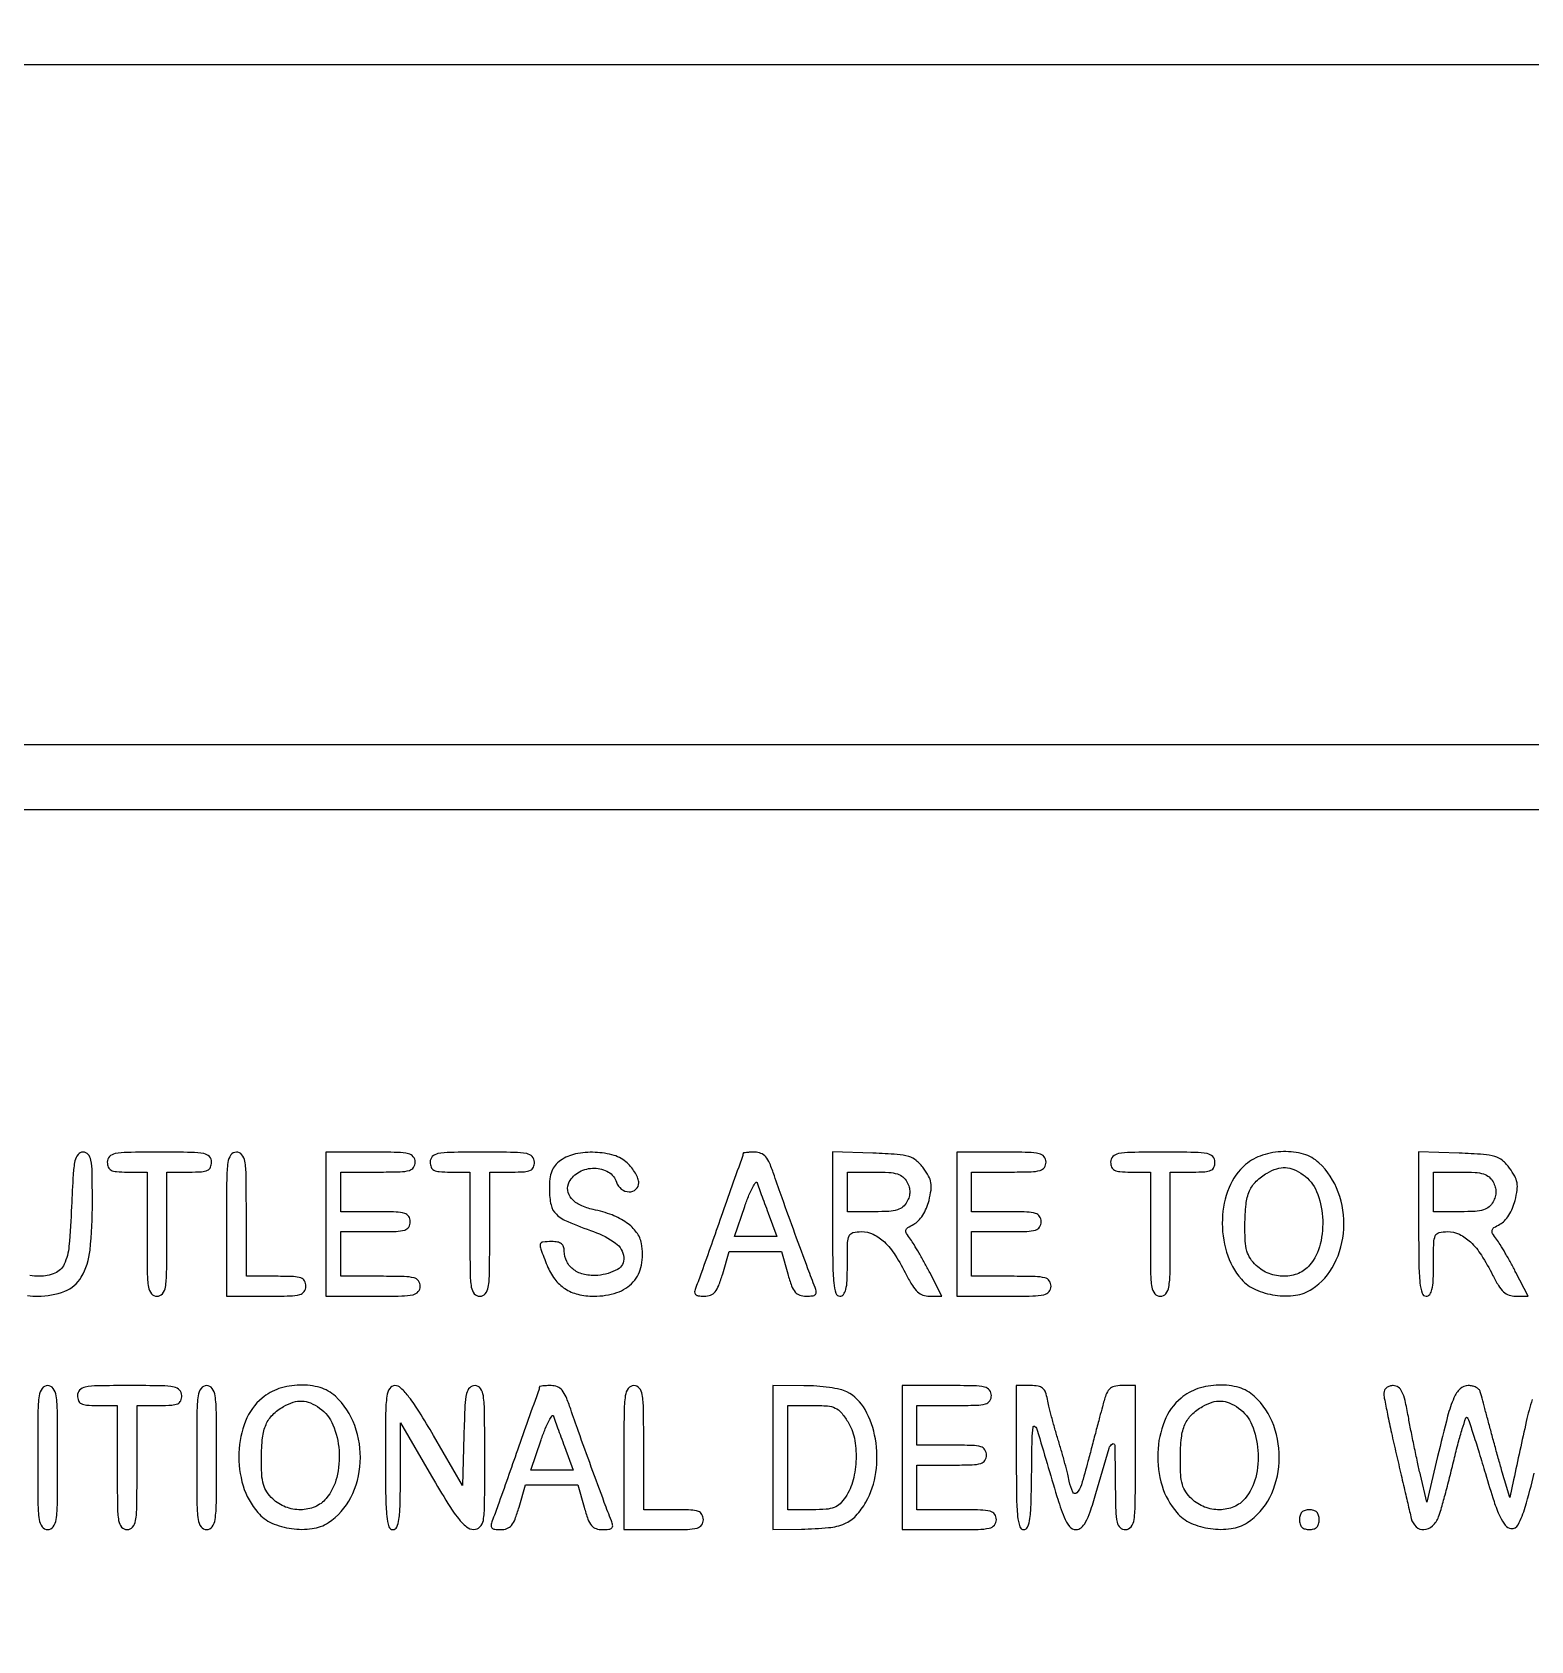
# Model space of a CAD drawing. Extents: x 0 to 1066, y 0 to 761.
# Drawn here: x 895.23 to 920.75, y 309.01 to 336.41 of the extents above; entities that cross this region are included whole.
import ezdxf

# ---------------------------------------------------------------- set-up
doc = ezdxf.new("R2010")
doc.units = 0
doc.header["$MEASUREMENT"] = 0

msp = doc.modelspace()

# ---------------------------------------------------------------- linework, layer by layer
for points in [[(183.390323, 95.266879, 0.000001), (192.989143, 95.254457, 0.000118)], [(479.458836, 95.240684, -0.000004), (502.524384, 95.211821, -0.198594)], [(710.559243, 95.267872, -0.000023), (733.258836, 95.240684, -0.000004), (756.324384, 95.211821, -0.198594)], [(542.992229, 95.24091, -0.000004), (565.972908, 95.212432, -0.198597)], [(606.442229, 95.24091, -0.000004), (629.422908, 95.212432, -0.198597)], [(669.892229, 95.24091, -0.000004), (692.872908, 95.212432, -0.198597)], [(920.776229, 313.123617, 0.023764), (920.674662, 312.74933, 0.001912), (920.458079, 311.751), (920.395026, 311.4549), (920.304798, 311.751, -0.004222), (920.260212, 311.901872, -0.001439), (920.197959, 312.121654, -0.00143), (920.130605, 312.364756, -0.001648), (920.067796, 312.597, 0.00027), (920.009398, 312.815317, 0.000345), (919.955337, 313.016431, 0.000267), (919.9098, 313.185013, 0.002921), (919.891066, 313.25265, 0.133791), (919.866706, 313.293101, 0.071199), (919.818812, 313.327336, 0.062684), (919.75591, 313.350528, 0.057069), (919.687161, 313.3584, 0.191396), (919.549437, 313.303676, 0.101864), (919.442533, 313.151152, 0.038771), (919.334981, 312.837973, 0.004991), (919.16395, 312.148987), (918.979606, 311.37334), (918.870833, 311.83712, -0.004337), (918.822244, 312.052687, -0.002315), (918.76572, 312.319985, -0.002304), (918.710521, 312.593477, -0.003592), (918.665745, 312.82965, 0.011053), (918.608827, 313.107179, 0.057006), (918.556863, 313.25489, 0.121799), (918.493834, 313.33055, 0.159795), (918.408915, 313.3584, 0.077986), (918.347596, 313.348777, 0.090324), (918.295551, 313.320919, 0.100781), (918.260758, 313.279466, 0.124994), (918.2484, 313.230804, 0.047767), (918.256643, 313.144713, 0.002528), (918.310438, 312.873743, 0.003959), (918.378692, 312.551857, 0.00287), (918.459593, 312.194454, -0.000002), (918.5437, 311.832538, -0.000002), (918.621737, 311.496731, -0.000002), (918.687237, 311.214867, -0.000017), (918.715005, 311.09535, 0.147869), (918.796327, 310.953931, 0.205885), (918.931844, 310.904582, 0.176392), (919.077655, 310.967275, 0.11354), (919.181046, 311.121883, 0.021448), (919.223456, 311.249671, 0.003611), (919.292271, 311.498007, 0.003945), (919.368781, 311.791264, 0.003496), (919.443889, 312.097747, -0.006156), (919.51612, 312.385852, -0.010899), (919.583762, 312.621299, -0.005551), (919.644441, 312.809007, -0.556878), (919.66675, 312.81425, -0.11647), (919.68987, 312.776834, -0.001547), (919.775785, 312.516281, -0.004332), (919.872093, 312.212234, -0.00282), (919.978285, 311.859536, 0.006286), (920.124608, 311.385477, 0.030826), (920.226862, 311.124623, 0.058933), (920.316981, 310.978603, 0.190588), (920.413884, 310.922675, 0.326366), (920.536475, 310.987144, 0.039676), (920.655107, 311.287283, 0.018108), (920.809341, 311.864996, 0.002117)], [(895.147902, 314.892588, 0.032389), (895.323516, 314.8812, 0.091481), (895.781283, 314.96566, 0.171956), (896.064083, 315.206525, 0.107033), (896.212119, 315.66633, 0.02456), (896.2524, 316.485883, 0.004091), (896.248258, 316.992082, 0.042042), (896.227304, 317.200079, 0.139542), (896.179041, 317.297071, 0.210994), (896.094067, 317.3346, 0.224554), (896.007566, 317.293689, 0.120063), (895.955204, 317.184807, 0.038088), (895.92441, 316.954874, 0.003955), (895.897625, 316.409662, -0.011778), (895.85395, 315.73591, -0.086058), (895.771104, 315.424462, -0.186836), (895.615386, 315.273554, -0.100409), (895.349424, 315.2196, -0.036356), (895.187666, 315.231377, -0.118728)]]:
    msp.add_lwpolyline(points, format="xyb")
for points in [[(409.06215, 749.15415), (40.8618, 749.132981), (40.8618, 380.65769), (40.8618, 12.1824), (501.2973, 12.1824), (961.7328, 12.1824), (961.7328, 380.646631), (961.7328, 749.110861), (961.41555, 749.1633, 0.040886), (961.153339, 749.184871, 0.000002), (934.190609, 749.194398, 0.000089), (904.448031, 749.199508, 0.000054), (869.1804, 749.195529, -0.000029), (813.61687, 749.186499, -0.000004), (696.10453, 749.175037, -0.000004), (556.774728, 749.163736, -0.000004)], [(896.5062, 317.1654, 0.094959), (896.522763, 317.078974, 0.184152), (896.56965, 317.027925, 0.098846), (896.662639, 317.00253, 0.017388), (896.8446, 316.9962), (897.183, 316.9962), (897.183, 315.9387, 0.002827), (897.186731, 315.278741, 0.036854), (897.207534, 315.034537, 0.138781), (897.258794, 314.924068, 0.218517), (897.3522, 314.8812, 0.218517), (897.445606, 314.924068, 0.138781), (897.496866, 315.034537, 0.036854), (897.517669, 315.278741, 0.002827), (897.5214, 315.9387), (897.5214, 316.9962), (897.9021, 316.9962, 0.013964), (898.111858, 317.002059, 0.090841), (898.214063, 317.02675, 0.188085), (898.264634, 317.077795, 0.102588), (898.2828, 317.1654, 0.193568), (898.245602, 317.257885, 0.15568), (898.150613, 317.309421, 0.043488), (897.941605, 317.330667, 0.003595), (897.3945, 317.3346, 0.003595), (896.847395, 317.330667, 0.043488), (896.638388, 317.309421, 0.15568), (896.543398, 317.257885, 0.193568)], [(898.5366, 316.1079), (898.5366, 314.8812), (899.2134, 314.8812, 0.005351), (899.619578, 314.885547, 0.055952), (899.78445, 314.907637, 0.176663), (899.86066, 314.959184, 0.157888), (899.8902, 315.0504, 0.12648), (899.867132, 315.140132, 0.188641), (899.8056, 315.1914, 0.072107), (899.676298, 315.214633, 0.008455), (899.3826, 315.2196), (898.875, 315.2196), (898.875, 316.2771, 0.002827), (898.871269, 316.937059, 0.036854), (898.850466, 317.181263, 0.138781), (898.799206, 317.291732, 0.218517), (898.7058, 317.3346, 0.240299), (898.611478, 317.286491, 0.123223), (898.560667, 317.160112, 0.031956), (898.540189, 316.880762, 0.002322)], [(900.2286, 316.1079), (900.2286, 314.8812), (901.0323, 314.8812, 0.004147), (901.523009, 314.88527, 0.047763), (901.714388, 314.906803, 0.16431), (901.801794, 314.958393, 0.179874), (901.836, 315.0504, 0.157888), (901.80646, 315.141616, 0.176663), (901.73025, 315.193162, 0.055952), (901.565378, 315.215253, 0.005351), (901.1592, 315.2196), (900.4824, 315.2196), (900.4824, 315.6003), (900.4824, 315.981), (901.0746, 315.981, 0.006583), (901.424492, 315.985607, 0.063075), (901.571625, 316.008193, 0.183695), (901.64047, 316.059626, 0.142406), (901.6668, 316.1502, 0.142406), (901.64047, 316.240774, 0.183695), (901.571625, 316.292207, 0.063075), (901.424492, 316.314793, 0.006583), (901.0746, 316.3194), (900.4824, 316.3194), (900.4824, 316.6578), (900.4824, 316.9962), (901.1169, 316.9962, 0.005909), (901.494926, 317.000667, 0.059311), (901.650938, 317.02299, 0.180365), (901.723456, 317.074488, 0.150217), (901.7514, 317.1654, 0.17273), (901.718727, 317.257157, 0.168559), (901.635075, 317.30875, 0.050222), (901.452522, 317.330449, 0.004487), (900.99, 317.3346), (900.2286, 317.3346)], [(902.0052, 317.1654, 0.094959), (902.021763, 317.078974, 0.184152), (902.06865, 317.027925, 0.098846), (902.161639, 317.00253, 0.017388), (902.3436, 316.9962), (902.682, 316.9962), (902.682, 315.9387, 0.002827), (902.685731, 315.278741, 0.036854), (902.706534, 315.034537, 0.138781), (902.757794, 314.924068, 0.218517), (902.8512, 314.8812, 0.218517), (902.944606, 314.924068, 0.138781), (902.995866, 315.034537, 0.036854), (903.016669, 315.278741, 0.002827), (903.0204, 315.9387), (903.0204, 316.9962), (903.4011, 316.9962, 0.013964), (903.610858, 317.002059, 0.090841), (903.713063, 317.02675, 0.188085), (903.763634, 317.077795, 0.102588), (903.7818, 317.1654, 0.193568), (903.744602, 317.257885, 0.15568), (903.649613, 317.309421, 0.043488), (903.440605, 317.330667, 0.003595), (902.8935, 317.3346, 0.003595), (902.346395, 317.330667, 0.043488), (902.137388, 317.309421, 0.15568), (902.042398, 317.257885, 0.193568)], [(904.22595, 317.192944, 0.064007), (904.133152, 317.108732, 0.085808), (904.075351, 317.011165, 0.066535), (904.044834, 316.881274, 0.024477), (904.0356, 316.692758, 0.055339), (904.064237, 316.434812, 0.149321), (904.154473, 316.276324, 0.090969), (904.348244, 316.150662, 0.013145), (904.789697, 315.980657, -0.070637), (905.164195, 315.784569, -0.215768), (905.303951, 315.541824, -0.299828), (905.196196, 315.337464, -0.104684), (904.862404, 315.23627, -0.073735), (904.635938, 315.250205, -0.104161), (904.451647, 315.331673, -0.119079), (904.332323, 315.470512, -0.118782), (904.2894, 315.648643, 0.082235), (904.276946, 315.723852, 0.147435), (904.240833, 315.774334, 0.119852), (904.176624, 315.802894, 0.045016), (904.0779, 315.8118, 0.028442), (903.923493, 315.80301, 0.327023), (903.881392, 315.764113, 0.139119), (903.888029, 315.684942, 0.005125), (903.997889, 315.402001, 0.065244), (904.126677, 315.172252, 0.088006), (904.300042, 315.009438, 0.085852), (904.52234, 314.913565, 0.059042), (904.795473, 314.8812, 0.079385), (905.184677, 314.943386, 0.130563), (905.462488, 315.124024, 0.137881), (905.604628, 315.410502, 0.093265), (905.604828, 315.777247, 0.114024), (905.521295, 315.968128, 0.079467), (905.35227, 316.132886, 0.063948), (905.102922, 316.2647, 0.038754), (904.781766, 316.357434, -0.060203), (904.565087, 316.430177, -0.103319), (904.414006, 316.545045, -0.141227), (904.349642, 316.683835, -0.162669), (904.374078, 316.827146, -0.149104), (904.547837, 317.000203, -0.123853), (904.802231, 317.062698, -0.133716), (905.041553, 316.9961, -0.183571), (905.179073, 316.822672, 0.153609), (905.260987, 316.706012, 0.157876), (905.394016, 316.658861, 0.194842), (905.509996, 316.702172, 0.210147), (905.5584, 316.812253, 0.093821), (905.544733, 316.884446, 0.037607), (905.500883, 316.97537, 0.035541), (905.437523, 317.068863, 0.037508), (905.362597, 317.150653, 0.118482), (905.13687, 317.279394, 0.061394), (904.814523, 317.331356, 0.060569), (904.482356, 317.303454, 0.10142)], [(907.334995, 317.31345, -0.084799), (907.328491, 317.275434, -0.000052), (906.96252, 316.236662, -0.000388), (906.626976, 315.286928, -0.009822), (906.529975, 315.02925, 0.060048), (906.510383, 314.955519, 0.230938), (906.524632, 314.911662, 0.170663), (906.572725, 314.887554, 0.031659), (906.672979, 314.8812, 0.086283), (906.781094, 314.899997, 0.134827), (906.857923, 314.953959, 0.082591), (906.919996, 315.06097, 0.018432), (906.987468, 315.2619), (907.099876, 315.6426), (907.544843, 315.6426), (907.989811, 315.6426), (908.0964, 315.2619, 0.017944), (908.161785, 315.05699, 0.087286), (908.222012, 314.951531, 0.141822), (908.299234, 314.899152, 0.078722), (908.412546, 314.8812, 0.029308), (908.517692, 314.887368, 0.166988), (908.567422, 314.911276, 0.236769), (908.582264, 314.955066, 0.061225), (908.56249, 315.02925, -0.006965), (908.440201, 315.345606, -0.001209), (908.218945, 315.94704, -0.001323), (907.999217, 316.553787, -0.005089), (907.867452, 316.93275, 0.017403), (907.788681, 317.1425, 0.074917), (907.719922, 317.256275, 0.125362), (907.640216, 317.314172, 0.094981), (907.533649, 317.3346, 0.00999), (907.457484, 317.333078, 0.016528), (907.393352, 317.328387, 0.010464), (907.342248, 317.321862, 0.371455)], [(908.8578, 316.111321, 0.003202), (908.862126, 315.435813, 0.022501), (908.881132, 315.10737, 0.049121), (908.91703, 314.931147, 0.329081), (908.9847, 314.8812, 0.232029), (909.046437, 314.91148, 0.108427), (909.085569, 314.994, 0.047315), (909.106301, 315.149857, 0.00942), (909.1116, 315.4311, -0.00595), (909.115907, 315.793065, -0.096871), (909.141944, 315.911198, -0.238613), (909.20661, 315.964815, -0.056005), (909.350653, 315.981, -0.111153), (909.552105, 315.935656, -0.081177), (909.74142, 315.804801, -0.058854), (909.92711, 315.578171, -0.025924), (910.118972, 315.24075, 0.021841), (910.218716, 315.061953, 0.069009), (910.30587, 314.956427, 0.100305), (910.398378, 314.900632, 0.085906), (910.510645, 314.8812), (910.72185, 314.8812), (910.515673, 315.28305, 0.006834), (910.427606, 315.449072, 0.006481), (910.333498, 315.615612, 0.006451), (910.246451, 315.76076, 0.022591), (910.185027, 315.850875, -0.02569), (910.118448, 315.949864, -0.192002), (910.109529, 316.004664, -0.198014), (910.140863, 316.04959, -0.027525), (910.241728, 316.106775, 0.089041), (910.319681, 316.164614, 0.046566), (910.394198, 316.260276, 0.042448), (910.457434, 316.380602, 0.038847), (910.501664, 316.513463, 0.026721), (910.535634, 316.689822, 0.076578), (910.533642, 316.814241, 0.082928), (910.494616, 316.926584, 0.035157), (910.408272, 317.061262, 0.057331), (910.285702, 317.19154, 0.10358), (910.157317, 317.260832, 0.055706), (909.962185, 317.295774, 0.007564), (909.546958, 317.316871), (908.8578, 317.341443)], [(910.9728, 316.1079), (910.9728, 314.8812), (911.7765, 314.8812, 0.004147), (912.267209, 314.88527, 0.047763), (912.458588, 314.906803, 0.16431), (912.545994, 314.958393, 0.179874), (912.5802, 315.0504, 0.157888), (912.55066, 315.141616, 0.176663), (912.47445, 315.193162, 0.055952), (912.309578, 315.215253, 0.005351), (911.9034, 315.2196), (911.2266, 315.2196), (911.2266, 315.6003), (911.2266, 315.981), (911.8188, 315.981, 0.006583), (912.168692, 315.985607, 0.063075), (912.315825, 316.008193, 0.183695), (912.38467, 316.059626, 0.142406), (912.411, 316.1502, 0.142406), (912.38467, 316.240774, 0.183695), (912.315825, 316.292207, 0.063075), (912.168692, 316.314793, 0.006583), (911.8188, 316.3194), (911.2266, 316.3194), (911.2266, 316.6578), (911.2266, 316.9962), (911.8611, 316.9962, 0.005909), (912.239126, 317.000667, 0.059311), (912.395138, 317.02299, 0.180365), (912.467656, 317.074488, 0.150217), (912.4956, 317.1654, 0.17273), (912.462927, 317.257157, 0.168559), (912.379275, 317.30875, 0.050222), (912.196722, 317.330449, 0.004487), (911.7342, 317.3346), (910.9728, 317.3346)], [(913.5954, 317.1654, 0.094959), (913.611963, 317.078974, 0.184152), (913.65885, 317.027925, 0.098846), (913.751839, 317.00253, 0.017388), (913.9338, 316.9962), (914.2722, 316.9962), (914.2722, 315.9387, 0.002827), (914.275931, 315.278741, 0.036854), (914.296734, 315.034537, 0.138781), (914.347994, 314.924068, 0.218517), (914.4414, 314.8812, 0.218517), (914.534806, 314.924068, 0.138781), (914.586066, 315.034537, 0.036854), (914.606869, 315.278741, 0.002827), (914.6106, 315.9387), (914.6106, 316.9962), (914.9913, 316.9962, 0.013964), (915.201058, 317.002059, 0.090841), (915.303263, 317.02675, 0.188085), (915.353834, 317.077795, 0.102588), (915.372, 317.1654, 0.193568), (915.334802, 317.257885, 0.15568), (915.239813, 317.309421, 0.043488), (915.030805, 317.330667, 0.003595), (914.4837, 317.3346, 0.003595), (913.936595, 317.330667, 0.043488), (913.727588, 317.309421, 0.15568), (913.632598, 317.257885, 0.193568)], [(915.894403, 317.122573, 0.123885), (915.611212, 316.729877, 0.085485), (915.497637, 316.190957, 0.082885), (915.570108, 315.628936, 0.104562), (915.821839, 315.170326, 0.111799), (916.059809, 314.993975, 0.06908), (916.396208, 314.898281, 0.069045), (916.746165, 314.897815, 0.111332), (917.024082, 315.001881, 0.131426), (917.404839, 315.42786, 0.103697), (917.565254, 316.027511, 0.101152), (917.47259, 316.653853, 0.118621), (917.141971, 317.153419, 0.118666), (916.882235, 317.300001, 0.075716), (916.536556, 317.343938, 0.073305), (916.181541, 317.282607, 0.095814)], [(918.8406, 316.111321, 0.003202), (918.844926, 315.435813, 0.022501), (918.863932, 315.10737, 0.049121), (918.89983, 314.931147, 0.329081), (918.9675, 314.8812, 0.232029), (919.029237, 314.91148, 0.108427), (919.068369, 314.994, 0.047315), (919.089101, 315.149857, 0.00942), (919.0944, 315.4311, -0.00595), (919.098707, 315.793065, -0.096871), (919.124744, 315.911198, -0.238613), (919.18941, 315.964815, -0.056005), (919.333453, 315.981, -0.111153), (919.534905, 315.935656, -0.081177), (919.72422, 315.804801, -0.058854), (919.90991, 315.578171, -0.025924), (920.101772, 315.24075, 0.021841), (920.201516, 315.061953, 0.069009), (920.28867, 314.956427, 0.100305), (920.381178, 314.900632, 0.085906), (920.493445, 314.8812), (920.70465, 314.8812), (920.498473, 315.28305, 0.006834), (920.410406, 315.449072, 0.006481), (920.316298, 315.615612, 0.006451), (920.229251, 315.76076, 0.022591), (920.167827, 315.850875, -0.02569), (920.101248, 315.949864, -0.192002), (920.092329, 316.004664, -0.198014), (920.123663, 316.04959, -0.027525), (920.224528, 316.106775, 0.089041), (920.302481, 316.164614, 0.046566), (920.376998, 316.260276, 0.042448), (920.440234, 316.380602, 0.038847), (920.484464, 316.513463, 0.026721), (920.518434, 316.689822, 0.076578), (920.516442, 316.814241, 0.082928), (920.477416, 316.926584, 0.035157), (920.391072, 317.061262, 0.057331), (920.268502, 317.19154, 0.10358), (920.140117, 317.260832, 0.055706), (919.944985, 317.295774, 0.007564), (919.529758, 317.316871), (918.8406, 317.341443)], [(916.873497, 316.950839, -0.143223), (917.101198, 316.666523, -0.079931), (917.20366, 316.231353, -0.077332), (917.165465, 315.770218, -0.11509), (916.984196, 315.40995, -0.119537), (916.795784, 315.270395, -0.098447), (916.550127, 315.219752, -0.09388), (916.293677, 315.266462, -0.097006), (916.075403, 315.403547, -0.056872), (915.974483, 315.52264, -0.080028), (915.916587, 315.648996, -0.054705), (915.888763, 315.820724, -0.014142), (915.882291, 316.101497, -0.025001), (915.901355, 316.446355, -0.075567), (915.960782, 316.673338, -0.098225), (916.074237, 316.838205, -0.062967), (916.2603, 316.978619, -0.051006), (916.425066, 317.051958, -0.090781), (916.571714, 317.071995, -0.090761), (916.715971, 317.038781, -0.050966)], [(907.761155, 316.29825), (907.910944, 315.8964), (907.548638, 315.8964), (907.186332, 315.8964), (907.364143, 316.410818, -0.011999), (907.434893, 316.600624, -0.026422), (907.499917, 316.741059, -0.047278), (907.550234, 316.817701, -0.601846), (907.57666, 316.812668, 0.009837), (907.598496, 316.746495, 0.001488), (907.645171, 316.615123, 0.001668), (907.701262, 316.460356, 0.001442)], [(910.1268, 316.827, -0.049536), (910.162962, 316.739626, -0.073486), (910.175053, 316.6578, -0.073486), (910.162962, 316.575974, -0.049536), (910.1268, 316.4886, -0.09537), (910.057905, 316.403675, -0.100861), (909.963666, 316.352433, -0.059921), (909.818632, 316.326448, -0.014397), (909.573923, 316.3194), (909.1116, 316.3194), (909.1116, 316.6578), (909.1116, 316.9962), (909.573923, 316.9962, -0.014397), (909.818632, 316.989152, -0.059921), (909.963666, 316.963167, -0.100861), (910.057905, 316.911925, -0.09537)], [(920.1096, 316.827, -0.049536), (920.145762, 316.739626, -0.073486), (920.157853, 316.6578, -0.073486), (920.145762, 316.575974, -0.049536), (920.1096, 316.4886, -0.09537), (920.040705, 316.403675, -0.100861), (919.946466, 316.352433, -0.059921), (919.801432, 316.326448, -0.014397), (919.556723, 316.3194), (919.0944, 316.3194), (919.0944, 316.6578), (919.0944, 316.9962), (919.556723, 316.9962, -0.014397), (919.801432, 316.989152, -0.059921), (919.946466, 316.963167, -0.100861), (920.040705, 316.911925, -0.09537)], [(895.3218, 312.1317, 0.002322), (895.325389, 311.358838, 0.031956), (895.345867, 311.079487, 0.123223), (895.396678, 310.953109, 0.240299), (895.491, 310.905, 0.240299), (895.585322, 310.953109, 0.123223), (895.636133, 311.079487, 0.031956), (895.656611, 311.358838, 0.002322), (895.6602, 312.1317, 0.002322), (895.656611, 312.904562, 0.031956), (895.636133, 313.183913, 0.123223), (895.585322, 313.310291, 0.240299), (895.491, 313.3584, 0.240299), (895.396678, 313.310291, 0.123223), (895.345867, 313.183913, 0.031956), (895.325389, 312.904562, 0.002322)], [(895.9986, 313.1892, 0.094959), (896.015163, 313.102774, 0.184152), (896.06205, 313.051725, 0.098846), (896.155039, 313.02633, 0.017388), (896.337, 313.02), (896.6754, 313.02), (896.6754, 311.9625, 0.002827), (896.679131, 311.302541, 0.036854), (896.699934, 311.058337, 0.138781), (896.751194, 310.947868, 0.218517), (896.8446, 310.905, 0.218517), (896.938006, 310.947868, 0.138781), (896.989266, 311.058337, 0.036854), (897.010069, 311.302541, 0.002827), (897.0138, 311.9625), (897.0138, 313.02), (897.3945, 313.02, 0.013964), (897.604258, 313.025859, 0.090841), (897.706463, 313.05055, 0.188085), (897.757034, 313.101595, 0.102588), (897.7752, 313.1892, 0.193568), (897.738002, 313.281685, 0.15568), (897.643013, 313.333221, 0.043488), (897.434005, 313.354467, 0.003595), (896.8869, 313.3584, 0.003595), (896.339795, 313.354467, 0.043488), (896.130788, 313.333221, 0.15568), (896.035798, 313.281685, 0.193568)], [(898.029, 312.1317, 0.002322), (898.032589, 311.358838, 0.031956), (898.053067, 311.079487, 0.123223), (898.103878, 310.953109, 0.240299), (898.1982, 310.905, 0.240299), (898.292522, 310.953109, 0.123223), (898.343333, 311.079487, 0.031956), (898.363811, 311.358838, 0.002322), (898.3674, 312.1317, 0.002322), (898.363811, 312.904562, 0.031956), (898.343333, 313.183913, 0.123223), (898.292522, 313.310291, 0.240299), (898.1982, 313.3584, 0.240299), (898.103878, 313.310291, 0.123223), (898.053067, 313.183913, 0.031956), (898.032589, 312.904562, 0.002322)], [(899.143603, 313.146373, 0.123885), (898.860412, 312.753677, 0.085485), (898.746837, 312.214757, 0.082885), (898.819308, 311.652736, 0.104562), (899.071039, 311.194126, 0.111799), (899.309009, 311.017775, 0.06908), (899.645408, 310.922081, 0.069045), (899.995365, 310.921615, 0.111332), (900.273282, 311.025681, 0.131426), (900.654039, 311.45166, 0.103697), (900.814454, 312.051311, 0.101152), (900.72179, 312.677653, 0.118621), (900.391171, 313.177219, 0.118666), (900.131435, 313.323801, 0.075716), (899.785756, 313.367738, 0.073305), (899.430741, 313.306407, 0.095814)], [(901.2438, 312.1317, 0.003213), (901.248128, 311.458179, 0.022561), (901.267138, 311.1306, 0.049302), (901.303053, 310.954877, 0.328801), (901.3707, 310.905, 0.295501), (901.436072, 310.947331, 0.070336), (901.473806, 311.078031, 0.029944), (901.49384, 311.325594, 0.004715), (901.499437, 311.81445), (901.501274, 312.7239), (902.028187, 311.817757, 0.006242), (902.307561, 311.350824, 0.029041), (902.487282, 311.093537, 0.052989), (902.624526, 310.953038, 0.170079), (902.74545, 310.908307, 0.199339), (902.853731, 310.951073, 0.163117), (902.911425, 311.062506, 0.036571), (902.932504, 311.321381, 0.002034), (902.9358, 312.1317, 0.002367), (902.932169, 312.898872, 0.031318), (902.911784, 313.181183, 0.117824), (902.861977, 313.309877, 0.246563), (902.76956, 313.3584, 0.195513), (902.678755, 313.321482, 0.145553), (902.625452, 313.226056, 0.043894), (902.597939, 313.019793, 0.004128), (902.57921, 312.508518), (902.5551, 311.658636), (902.061917, 312.508518, 0.007787), (901.821838, 312.907783, 0.025041), (901.645001, 313.16241, 0.035073), (901.507147, 313.317318, 0.195814), (901.406267, 313.3584, 0.254619), (901.316261, 313.309388, 0.110911), (901.267751, 313.177558, 0.030502), (901.247487, 312.891386, 0.002427)], [(903.866395, 313.33725, -0.084799), (903.859891, 313.299234, -0.000052), (903.49392, 312.260462, -0.000388), (903.158376, 311.310728, -0.009822), (903.061375, 311.05305, 0.060048), (903.041783, 310.979319, 0.230938), (903.056032, 310.935462, 0.170663), (903.104125, 310.911354, 0.031659), (903.204379, 310.905, 0.086283), (903.312494, 310.923797, 0.134827), (903.389323, 310.977759, 0.082591), (903.451396, 311.08477, 0.018432), (903.518868, 311.2857), (903.631276, 311.6664), (904.076243, 311.6664), (904.521211, 311.6664), (904.6278, 311.2857, 0.017944), (904.693185, 311.08079, 0.087286), (904.753412, 310.975331, 0.141822), (904.830634, 310.922952, 0.078722), (904.943946, 310.905, 0.029308), (905.049092, 310.911168, 0.166988), (905.098822, 310.935076, 0.236769), (905.113664, 310.978866, 0.061225), (905.09389, 311.05305, -0.006965), (904.971601, 311.369406, -0.001209), (904.750345, 311.97084, -0.001323), (904.530617, 312.577587, -0.005089), (904.398852, 312.95655, 0.017403), (904.320081, 313.1663, 0.074917), (904.251322, 313.280075, 0.125362), (904.171616, 313.337972, 0.094981), (904.065049, 313.3584, 0.00999), (903.988884, 313.356878, 0.016528), (903.924752, 313.352187, 0.010464), (903.873648, 313.345662, 0.371455)], [(905.3046, 312.1317), (905.3046, 310.905), (905.9814, 310.905, 0.005351), (906.387578, 310.909347, 0.055952), (906.55245, 310.931437, 0.176663), (906.62866, 310.982984, 0.157888), (906.6582, 311.0742, 0.12648), (906.635132, 311.163932, 0.188641), (906.5736, 311.2152, 0.072107), (906.444298, 311.238433, 0.008455), (906.1506, 311.2434), (905.643, 311.2434), (905.643, 312.3009, 0.002827), (905.639269, 312.960859, 0.036854), (905.618466, 313.205063, 0.138781), (905.567206, 313.315532, 0.218517), (905.4738, 313.3584, 0.240299), (905.379478, 313.310291, 0.123223), (905.328667, 313.183913, 0.031956), (905.308189, 312.904562, 0.002322)], [(907.8426, 312.1317), (907.8426, 310.905), (908.32905, 310.913433, 0.018847), (908.79202, 310.938933, 0.076273), (909.065429, 311.007281, 0.107083), (909.256618, 311.141069, 0.057946), (909.426822, 311.373964, 0.09461), (909.597813, 311.878618, 0.077415), (909.588401, 312.449231, 0.083451), (909.412767, 312.949665, 0.148656), (909.102584, 313.251403, 0.065462), (908.99024, 313.291866, 0.01784), (908.804259, 313.325574, 0.017725), (908.588631, 313.348991, 0.017594), (908.37135, 313.357153), (907.8426, 313.3584)], [(910.0422, 312.1317), (910.0422, 310.905), (910.8459, 310.905, 0.004147), (911.336609, 310.90907, 0.047763), (911.527988, 310.930603, 0.16431), (911.615394, 310.982193, 0.179874), (911.6496, 311.0742, 0.157888), (911.62006, 311.165416, 0.176663), (911.54385, 311.216963, 0.055952), (911.378978, 311.239053, 0.005351), (910.9728, 311.2434), (910.296, 311.2434), (910.296, 311.6241), (910.296, 312.0048), (910.8882, 312.0048, 0.006583), (911.238092, 312.009407, 0.063075), (911.385225, 312.031993, 0.183695), (911.45407, 312.083426, 0.142406), (911.4804, 312.174, 0.142406), (911.45407, 312.264574, 0.183695), (911.385225, 312.316007, 0.063075), (911.238092, 312.338593, 0.006583), (910.8882, 312.3432), (910.296, 312.3432), (910.296, 312.6816), (910.296, 313.02), (910.9305, 313.02, 0.005909), (911.308526, 313.024467, 0.059311), (911.464538, 313.04679, 0.180365), (911.537056, 313.098288, 0.150217), (911.565, 313.1892, 0.17273), (911.532327, 313.280957, 0.168559), (911.448675, 313.33255, 0.050222), (911.266122, 313.354249, 0.004487), (910.8036, 313.3584), (910.0422, 313.3584)], [(911.988, 312.1317, 0.003213), (911.992328, 311.458179, 0.022561), (912.011338, 311.1306, 0.049302), (912.047253, 310.954877, 0.328801), (912.1149, 310.905, 0.305395), (912.181134, 310.949616, 0.062503), (912.219402, 311.093264, 0.027449), (912.24121, 311.36316, 0.004264), (912.250437, 311.89905, -0.002416), (912.257785, 312.442522, -0.029471), (912.273846, 312.649943, -0.603012), (912.305612, 312.661514, -0.138127), (912.346091, 312.597, 0.001112), (912.679607, 311.471384, 0.020238), (912.801204, 311.117251, 0.077221), (912.893419, 310.958177, 0.226588), (913.004737, 310.905, 0.178321), (913.092945, 310.937492, 0.090477), (913.168767, 311.030402, 0.045479), (913.245422, 311.20528, 0.010027), (913.343009, 311.51835, -0.001209), (913.569305, 312.292115, -0.180504), (913.624126, 312.365117, -0.586533), (913.665168, 312.343153, -0.002598), (913.673321, 311.72985, 0.004063), (913.681482, 311.22681, 0.046466), (913.704647, 311.030091, 0.159576), (913.756938, 310.940136, 0.183972), (913.8492, 310.905, 0.240299), (913.943522, 310.953109, 0.123223), (913.994333, 311.079487, 0.031956), (914.014811, 311.358838, 0.002322), (914.0184, 312.1317), (914.0184, 313.3584), (913.783835, 313.3584, 0.057703), (913.653747, 313.343337, 0.150789), (913.573417, 313.296284, 0.102355), (913.515477, 313.199096, 0.018959), (913.45448, 312.99885, 0.000085), (913.407737, 312.821426, 0.000034), (913.34345, 312.577172, 0.000033), (913.274016, 312.31322, 0.000041), (913.209614, 312.06825, -0.009374), (913.096179, 311.667352, -0.115475), (913.017191, 311.530801, -0.538762), (912.950254, 311.542423, -0.053672), (912.891597, 311.72985, 0.012912), (912.864467, 311.850109, 0.003926), (912.817247, 312.030841, 0.003928), (912.761136, 312.232594, 0.004276), (912.703378, 312.4278, -0.00492), (912.645894, 312.623006, -0.004529), (912.590602, 312.824759, -0.004526), (912.544571, 313.005501, -0.014927), (912.518881, 313.12575, 0.043617), (912.485978, 313.245663, 0.134321), (912.437398, 313.313421, 0.130778), (912.360229, 313.348034, 0.040414), (912.232198, 313.3584), (911.988, 313.3584)], [(914.794603, 313.146373, 0.123885), (914.511412, 312.753677, 0.085485), (914.397837, 312.214757, 0.082885), (914.470308, 311.652736, 0.104562), (914.722039, 311.194126, 0.111799), (914.960009, 311.017775, 0.06908), (915.296408, 310.922081, 0.069045), (915.646365, 310.921615, 0.111332), (915.924282, 311.025681, 0.131426), (916.305039, 311.45166, 0.103697), (916.465454, 312.051311, 0.101152), (916.37279, 312.677653, 0.118621), (916.042171, 313.177219, 0.118666), (915.782435, 313.323801, 0.075716), (915.436756, 313.367738, 0.073305), (915.081741, 313.306407, 0.095814)], [(900.122697, 312.974639, -0.143223), (900.350398, 312.690323, -0.079931), (900.45286, 312.255153, -0.077332), (900.414665, 311.794018, -0.11509), (900.233396, 311.43375, -0.119537), (900.044984, 311.294195, -0.098447), (899.799327, 311.243552, -0.09388), (899.542877, 311.290262, -0.097006), (899.324603, 311.427347, -0.056872), (899.223683, 311.54644, -0.080028), (899.165787, 311.672796, -0.054705), (899.137963, 311.844524, -0.014142), (899.131491, 312.125297, -0.025001), (899.150555, 312.470155, -0.075567), (899.209982, 312.697138, -0.098225), (899.323437, 312.862005, -0.062967), (899.5095, 313.002419, -0.051006), (899.674266, 313.075758, -0.090781), (899.820914, 313.095795, -0.090761), (899.965171, 313.062581, -0.050966)], [(909.117553, 312.74505, -0.090931), (909.229874, 312.463331, -0.056823), (909.259935, 312.108409, -0.056208), (909.209025, 311.750588, -0.081785), (909.08023, 311.459709, -0.053857), (908.986967, 311.346166, -0.102503), (908.887965, 311.282535, -0.073821), (908.750288, 311.251809, -0.018052), (908.51745, 311.2434), (908.0964, 311.2434), (908.0964, 312.1317), (908.0964, 313.02), (908.520643, 313.02, -0.017821), (908.770618, 313.011088, -0.090339), (908.905117, 312.976535, -0.111314), (909.004876, 312.900166, -0.033754)], [(915.773697, 312.974639, -0.143223), (916.001398, 312.690323, -0.079931), (916.10386, 312.255153, -0.077332), (916.065665, 311.794018, -0.11509), (915.884396, 311.43375, -0.119537), (915.695984, 311.294195, -0.098447), (915.450327, 311.243552, -0.09388), (915.193877, 311.290262, -0.097006), (914.975603, 311.427347, -0.056872), (914.874683, 311.54644, -0.080028), (914.816787, 311.672796, -0.054705), (914.788963, 311.844524, -0.014142), (914.782491, 312.125297, -0.025001), (914.801555, 312.470155, -0.075567), (914.860982, 312.697138, -0.098225), (914.974437, 312.862005, -0.062967), (915.1605, 313.002419, -0.051006), (915.325266, 313.075758, -0.090781), (915.471914, 313.095795, -0.090761), (915.616171, 313.062581, -0.050966)], [(904.292555, 312.32205), (904.442344, 311.9202), (904.080038, 311.9202), (903.717732, 311.9202), (903.895543, 312.434618, -0.011999), (903.966293, 312.624424, -0.026422), (904.031317, 312.764859, -0.047278), (904.081634, 312.841501, -0.601846), (904.10806, 312.836468, 0.009837), (904.129896, 312.770295, 0.001488), (904.176571, 312.638923, 0.001668), (904.232662, 312.484156, 0.001442)], [(916.8102, 311.0742, 0.072254), (916.820931, 311.000331, 0.124864), (916.8525, 310.9473, 0.124864), (916.905531, 310.915731, 0.072254), (916.9794, 310.905, 0.072254), (917.053269, 310.915731, 0.124864), (917.1063, 310.9473, 0.124864), (917.137869, 311.000331, 0.072254), (917.1486, 311.0742, 0.072254), (917.137869, 311.148069, 0.124864), (917.1063, 311.2011, 0.124864), (917.053269, 311.232669, 0.072254), (916.9794, 311.2434, 0.072254), (916.905531, 311.232669, 0.124864), (916.8525, 311.2011, 0.124864), (916.820931, 311.148069, 0.072254)]]:
    msp.add_lwpolyline(points, format="xyb", close=True)
for points in [[(960.8868, 330.0669), (960.8868, 324.2718), (869.3496, 324.2718), (777.8124, 324.2718), (777.8124, 330.0669), (777.8124, 335.862), (869.3496, 335.862), (960.8868, 335.862)], [(960.8868, 276.0921), (960.8868, 229.0122), (869.3496, 229.0122), (777.8124, 229.0122), (777.8124, 276.0921), (777.8124, 323.172), (869.3496, 323.172), (960.8868, 323.172)]]:
    msp.add_lwpolyline(points, close=True)

doc.saveas('drawing.dxf')
